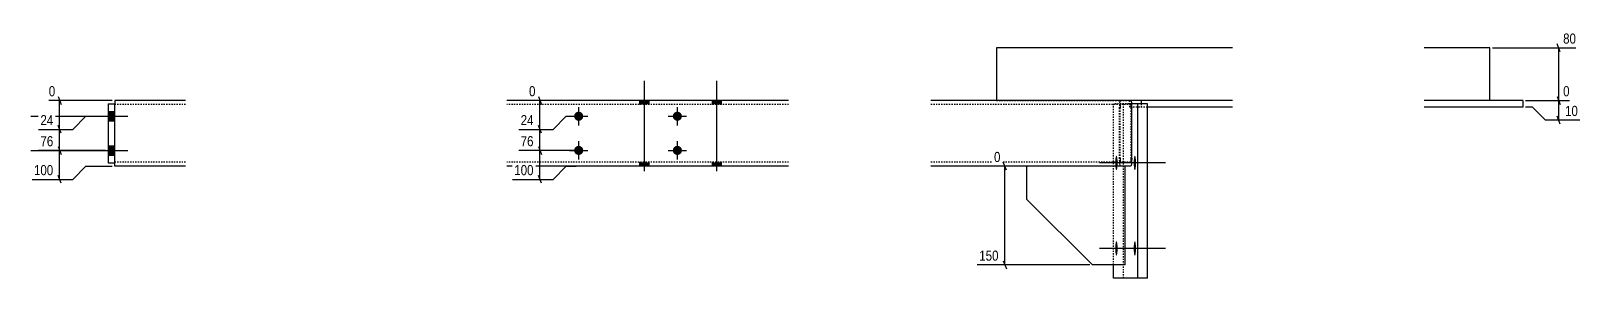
# Model space of a CAD drawing. Header units: millimetres. Extents: x 10 to 30124, y 3 to 600.
# Drawn here: x 27770 to 30124, y 10 to 385 of the extents above; entities that cross this region are included whole.
import ezdxf

# ---------------------------------------------------------------- set-up
doc = ezdxf.new("R2010")
doc.units = ezdxf.units.MM
doc.linetypes.add('DXK_LINE_DOT2', pattern=[3.9198, 1.9599, -1.9599])
doc.layers.add('MÅLSÆTNING', color=7, linetype='Continuous')
doc.layers.add('STÅL', color=7, linetype='Continuous')
doc.styles.add('Arial Narrow', font='ARIALN.TTF', dxfattribs={"height": 0.2})

msp = doc.modelspace()

# ---------------------------------------------------------------- hatches: boundary and pattern name
at = {"layer": 'STÅL', "linetype": 'Continuous'}
for color, points in [(96, [(27887.3, 262.6), (27887.3, 248.6), (27897.3, 248.6), (27897.3, 262.6)]), (96, [(27887.3, 262.6), (27887.3, 248.6), (27897.3, 248.6), (27897.3, 262.6)]), (96, [(28602.3, 262.6, -1), (28602.3, 248.6, -1)]), (96, [(28709.4, 279.6), (28695.4, 279.6), (28695.4, 273.6), (28709.4, 273.6)]), (96, [(28752.3, 262.6, -1), (28752.3, 248.6, -1)]), (96, [(28819.4, 279.6), (28805.4, 279.6), (28805.4, 273.6), (28819.4, 273.6)]), (96, [(27887.3, 210.6), (27887.3, 196.6), (27897.3, 196.6), (27897.3, 210.6)]), (96, [(27887.3, 210.6), (27887.3, 196.6), (27897.3, 196.6), (27897.3, 210.6)]), (96, [(28602.3, 210.6, -1), (28602.3, 196.6, -1)]), (96, [(28752.3, 210.6, -1), (28752.3, 196.6, -1)]), (4, [(29421.4, 184.6), (29421.4, 182.3), (29421.2, 180.1), (29421.1, 178.1), (29420.8, 176.4), (29420.5, 175.1), (29420.1, 174.1), (29419.8, 173.7), (29419.4, 173.7), (29419, 174.1), (29418.6, 175.1), (29418.3, 176.4), (29418.1, 178.1), (29417.9, 180.1), (29417.8, 182.3), (29417.7, 184.6), (29417.8, 186.9), (29417.9, 189.1), (29418.1, 191.1), (29418.3, 192.8), (29418.6, 194.1), (29419, 195.1), (29419.4, 195.5), (29419.8, 195.5), (29420.1, 195.1), (29420.5, 194.1), (29420.8, 192.8), (29421.1, 191.1), (29421.2, 189.1), (29421.4, 186.9)]), (4, [(29449.4, 184.6), (29449.3, 182.3), (29449.2, 180.1), (29449, 178.1), (29448.8, 176.4), (29448.5, 175.1), (29448.1, 174.1), (29447.8, 173.7), (29447.4, 173.7), (29447, 174.1), (29446.7, 175.1), (29446.4, 176.4), (29446.1, 178.1), (29446, 180.1), (29445.8, 182.3), (29445.8, 184.6), (29445.8, 186.9), (29446, 189.1), (29446.1, 191.1), (29446.4, 192.8), (29446.7, 194.1), (29447, 195.1), (29447.4, 195.5), (29447.8, 195.5), (29448.1, 195.1), (29448.5, 194.1), (29448.8, 192.8), (29449, 191.1), (29449.2, 189.1), (29449.3, 186.9)]), (96, [(28709.4, 185.6), (28695.4, 185.6), (28695.4, 179.6), (28709.4, 179.6)]), (96, [(28819.4, 185.6), (28805.4, 185.6), (28805.4, 179.6), (28819.4, 179.6)]), (4, [(29421.4, 54.6), (29421.4, 52.3), (29421.2, 50.1), (29421.1, 48.1), (29420.8, 46.4), (29420.5, 45.1), (29420.1, 44.1), (29419.8, 43.7), (29419.4, 43.7), (29419, 44.1), (29418.6, 45.1), (29418.3, 46.4), (29418.1, 48.1), (29417.9, 50.1), (29417.8, 52.3), (29417.7, 54.6), (29417.8, 56.9), (29417.9, 59.1), (29418.1, 61.1), (29418.3, 62.8), (29418.6, 64.1), (29419, 65.1), (29419.4, 65.5), (29419.8, 65.5), (29420.1, 65.1), (29420.5, 64.1), (29420.8, 62.8), (29421.1, 61.1), (29421.2, 59.1), (29421.4, 56.9)]), (4, [(29449.4, 54.6), (29449.3, 52.3), (29449.2, 50.1), (29449, 48.1), (29448.8, 46.4), (29448.5, 45.1), (29448.1, 44.1), (29447.8, 43.7), (29447.4, 43.7), (29447, 44.1), (29446.7, 45.1), (29446.4, 46.4), (29446.1, 48.1), (29446, 50.1), (29445.8, 52.3), (29445.8, 54.6), (29445.8, 56.9), (29446, 59.1), (29446.1, 61.1), (29446.4, 62.8), (29446.7, 64.1), (29447, 65.1), (29447.4, 65.5), (29447.8, 65.5), (29448.1, 65.1), (29448.5, 64.1), (29448.8, 62.8), (29449, 61.1), (29449.2, 59.1), (29449.3, 56.9)])]:
    msp.add_hatch(color=color, dxfattribs=at).paths.add_polyline_path(points)

# ---------------------------------------------------------------- linework, layer by layer
at = {"layer": 'MÅLSÆTNING', "color": 7, "linetype": 'Continuous'}
for p, q in [((29991.3, 359.6), (30118, 359.6)), ((30094.1, 353.6), (30089.3, 365.6)), ((30091.7, 279.6), (30091.7, 359.6)), ((27811, 285.6), (27815.8, 273.6)), ((28541, 285.6), (28545.8, 273.6)), ((30089.3, 285.6), (30094.1, 273.6)), ((30089.3, 285.6), (30094.1, 273.6)), ((27893.3, 279.6), (27796.9, 279.6)), ((27813.4, 235.6), (27813.4, 279.6)), ((28587.1, 279.6), (28526.8, 279.6)), ((30041.3, 279.6), (30108.3, 279.6)), ((30041.3, 279.6), (30108.3, 279.6)), ((30051.7, 269.6), (30041.3, 269.6)), ((30071.7, 249.6), (30051.7, 269.6)), ((30091.7, 249.6), (30091.7, 279.6)), ((27781.3, 235.6), (27833.4, 235.6)), ((27781.3, 235.6), (27833.4, 235.6)), ((27815.8, 229.6), (27811, 241.6)), ((27815.8, 229.6), (27811, 241.6)), ((27813.4, 203.6), (27813.4, 235.6)), ((27833.4, 235.6), (27853.4, 255.6)), ((27833.4, 235.6), (27853.4, 255.6)), ((27853.4, 255.6), (27883.3, 255.6)), ((27853.4, 255.6), (27883.3, 255.6)), ((28563.4, 235.6), (28583.4, 255.6)), ((28563.4, 235.6), (28583.4, 255.6)), ((28583.4, 255.6), (28598.3, 255.6)), ((28583.4, 255.6), (28598.3, 255.6)), ((30123.9, 249.6), (30071.7, 249.6)), ((30094.1, 243.6), (30089.3, 255.6)), ((27883.3, 203.6), (27781.3, 203.6)), ((27883.3, 203.6), (27781.3, 203.6)), ((27811, 209.6), (27815.8, 197.6)), ((27811, 209.6), (27815.8, 197.6)), ((27813.4, 159.6), (27813.4, 203.6)), ((28598.3, 203.6), (28511.2, 203.6)), ((28541, 209.6), (28545.8, 197.6)), ((28543.4, 159.6), (28543.4, 203.6)), ((27815.8, 153.6), (27811, 165.6)), ((27833.4, 159.6), (27853.4, 179.6)), ((27853.4, 179.6), (27893.3, 179.6)), ((28545.8, 153.6), (28541, 165.6)), ((28563.4, 159.6), (28583.4, 179.6)), ((28583.4, 179.6), (28598.3, 179.6)), ((29279, 179.6), (29233.5, 179.6)), ((29252.4, 173.6), (29247.6, 185.6)), ((29250, 29.6), (29250, 179.6)), ((27771.5, 159.6), (27833.4, 159.6)), ((28501.5, 159.6), (28563.4, 159.6)), ((29379, 29.6), (29208.1, 29.6)), ((29247.6, 35.6), (29252.4, 23.6))]:
    msp.add_line(p, q, dxfattribs=at)
at = {"layer": 'STÅL', "color": 2, "linetype": 'Continuous'}
for p, q in [((29596.1, 359.6), (29237.3, 359.6)), ((29237.3, 359.6), (29237.3, 279.6)), ((29987.3, 359.6), (29887.3, 359.6)), ((29987.3, 279.6), (29987.3, 359.6)), ((27887.3, 274.6), (27897.3, 274.6)), ((27887.3, 274.6), (27887.3, 184.6)), ((27897.3, 279.6), (27897.3, 274.6)), ((28004.8, 279.6), (27897.3, 279.6)), ((27897.3, 184.6), (27897.3, 274.6)), ((28921.4, 279.6), (28493.3, 279.6)), ((29441.3, 279.6), (29137.3, 279.6)), ((29441.3, 279.6), (29441.9, 278.7)), ((29449.3, 279.6), (29441.3, 279.6)), ((29441.9, 278.7), (29442.4, 276.1)), ((29442.4, 276.1), (29442.7, 272.2)), ((29466.7, 274.6), (29442.5, 274.6)), ((29442.7, 272.2), (29442.8, 267.6)), ((29442.8, 191.6), (29442.8, 267.6)), ((29596.1, 279.6), (29449.3, 279.6)), ((29451.9, 9.6), (29451.9, 274.6)), ((29457.3, 279.6), (29457.3, 274.6)), ((29466.7, 9.6), (29466.7, 274.6)), ((29596.1, 269.6), (29466.7, 269.6)), ((30037.3, 279.6), (29887.3, 279.6)), ((30037.3, 269.6), (29887.3, 269.6)), ((30037.3, 279.6), (30037.3, 269.6)), ((29442.8, 191.6), (29442.7, 187)), ((27887.3, 184.6), (27897.3, 184.6)), ((27897.3, 180.5), (27897.3, 184.6)), ((27897.3, 179.6), (27897.3, 180.5)), ((28004.8, 179.6), (27897.3, 179.6)), ((28921.4, 179.6), (28493.3, 179.6)), ((29441.3, 179.6), (29137.3, 179.6)), ((29283, 179.6), (29283, 129.6)), ((29433, 29.6), (29433, 179.6)), ((29441.9, 180.5), (29441.3, 179.6)), ((29442.4, 183.1), (29441.9, 180.5)), ((29442.7, 187), (29442.4, 183.1)), ((29283, 129.6), (29383, 29.6)), ((29433, 29.6), (29383, 29.6)), ((29415.3, 9.6), (29415.3, 29.6)), ((29466.7, 9.6), (29415.3, 9.6))]:
    msp.add_line(p, q, dxfattribs=at)
at = {"layer": 'STÅL', "color": 96, "linetype": 'Continuous'}
for p, q in [((28702.4, 172.1), (28702.4, 309.6)), ((28812.4, 172.1), (28812.4, 309.6)), ((27887.3, 262.6), (27897.3, 262.6)), ((27887.3, 262.6), (27897.3, 262.6)), ((28602.3, 241.6), (28602.3, 269.6)), ((28695.4, 273.6), (28695.4, 279.6)), ((28709.4, 273.6), (28709.4, 279.6)), ((28752.3, 241.6), (28752.3, 269.6)), ((28805.4, 273.6), (28805.4, 279.6)), ((28819.4, 273.6), (28819.4, 279.6)), ((27769.8, 255.6), (27917.3, 255.6)), ((27769.8, 255.6), (27917.3, 255.6)), ((27887.3, 248.6), (27897.3, 248.6)), ((27887.3, 248.6), (27897.3, 248.6)), ((28588.3, 255.6), (28616.3, 255.6)), ((28738.3, 255.6), (28766.3, 255.6)), ((28602.3, 189.6), (28602.3, 217.6)), ((28752.3, 189.6), (28752.3, 217.6)), ((27769.8, 203.6), (27917.3, 203.6)), ((27769.8, 203.6), (27917.3, 203.6)), ((27887.3, 210.6), (27897.3, 210.6)), ((27887.3, 210.6), (27897.3, 210.6)), ((27887.3, 196.6), (27897.3, 196.6)), ((27887.3, 196.6), (27897.3, 196.6)), ((28588.3, 203.6), (28616.3, 203.6)), ((28738.3, 203.6), (28766.3, 203.6)), ((28695.4, 179.6), (28695.4, 185.6)), ((28709.4, 179.6), (28709.4, 185.6)), ((28805.4, 179.6), (28805.4, 185.6)), ((28819.4, 179.6), (28819.4, 185.6))]:
    msp.add_line(p, q, dxfattribs=at)
at = {"layer": 'STÅL', "color": 7, "linetype": 'DXK_LINE_DOT2'}
for p, q in [((27897.3, 279.6), (27897.3, 278.7)), ((27897.3, 278.7), (27897.3, 276.1)), ((27897.3, 191.6), (27897.3, 274.6)), ((28004.8, 273.6), (27897.3, 273.6)), ((28921.4, 273.6), (28493.3, 273.6)), ((29441.3, 273.6), (29137.3, 273.6)), ((29237.3, 279.6), (29440.1, 279.6)), ((29442.5, 274.6), (29415.3, 274.6)), ((29415.3, 29.6), (29415.3, 274.6)), ((29424.4, 267.6), (29424.5, 272.2)), ((29424.4, 191.6), (29424.4, 267.6)), ((29424.5, 272.2), (29424.8, 276.1)), ((29424.8, 276.1), (29425.3, 278.7)), ((29425.2, 269.9), (29425.1, 267.6)), ((29425.1, 191.6), (29425.1, 267.6)), ((29425.3, 271.8), (29425.2, 269.9)), ((29425.3, 278.7), (29425.8, 279.6)), ((29425.3, 271.8), (29425.4, 272.2)), ((29425.4, 272.2), (29425.6, 273.1)), ((29425.6, 273.1), (29425.8, 273.6)), ((29430.2, 9.6), (29430.2, 274.6)), ((29440.1, 269.6), (29440.1, 279.6)), ((29449.3, 279.6), (29440.1, 279.6)), ((29466.7, 269.6), (29440.1, 269.6)), ((29441.6, 273.1), (29441.3, 273.6)), ((29441.8, 271.8), (29441.6, 273.1)), ((29442, 269.9), (29441.8, 271.8)), ((29442, 267.6), (29442, 269.9)), ((29442, 191.6), (29442, 267.6)), ((29596.1, 279.6), (29449.3, 279.6)), ((29457.3, 274.6), (29457.3, 269.6)), ((29987.3, 279.6), (29887.3, 279.6)), ((27897.3, 183.1), (27897.3, 191.6)), ((29424.5, 187), (29424.4, 191.6)), ((29425.1, 191.6), (29425.2, 189.3)), ((29425.2, 189.3), (29425.3, 187.4)), ((29441.8, 187.4), (29442, 189.3)), ((29442, 189.3), (29442, 191.6)), ((28004.8, 185.6), (27897.3, 185.6)), ((28921.4, 185.6), (28493.3, 185.6)), ((29441.3, 185.6), (29137.3, 185.6)), ((29433, 179.6), (29283, 179.6)), ((29424.8, 183.1), (29424.5, 187)), ((29425.3, 180.5), (29424.8, 183.1)), ((29425.3, 187.4), (29425.6, 186.1)), ((29425.8, 179.6), (29425.3, 180.5)), ((29425.6, 186.1), (29425.8, 185.6)), ((29441.3, 185.6), (29441.6, 186.1)), ((29441.6, 186.1), (29441.8, 187.4))]:
    msp.add_line(p, q, dxfattribs=at)
at = {"layer": 'STÅL', "color": 4, "linetype": 'Continuous'}
for p, q in [((29466.2, 184.6), (29393.8, 184.6)), ((29494.2, 184.6), (29421.8, 184.6)), ((29466.2, 54.6), (29393.8, 54.6)), ((29494.2, 54.6), (29421.8, 54.6))]:
    msp.add_line(p, q, dxfattribs=at)

# ---------------------------------------------------------------- next in the draw order: wipeouts: each hides what was drawn before it
at = {"color": 0, "linetype": 'Continuous'}
for points in [[(30121.2, 362.8), (30121.2, 385.2), (30095.3, 385.2), (30095.3, 362.8)], [(27809.8, 282.8), (27809.8, 305.2), (27793.7, 305.2), (27793.7, 282.8)], [(30111.5, 282.8), (30111.5, 305.2), (30095.3, 305.2), (30095.3, 282.8)], [(27806.9, 238.8), (27806.9, 261.2), (27781, 261.2), (27781, 238.8)], [(28536.8, 206.8), (28536.8, 229.2), (28510.9, 229.2), (28510.9, 206.8)], [(29246.4, 182.8), (29246.4, 205.2), (29230.3, 205.2), (29230.3, 182.8)], [(27806.9, 162.8), (27806.9, 185.2), (27771.2, 185.2), (27771.2, 162.8)], [(28536.8, 162.8), (28536.8, 185.2), (28501.2, 185.2), (28501.2, 162.8)], [(29243.5, 32.8), (29243.5, 55.2), (29207.9, 55.2), (29207.9, 32.8)]]:
    msp.add_wipeout(points, dxfattribs=at).dxf.layer = 'MÅLSÆTNING'

# ---------------------------------------------------------------- next in the draw order: linework, layer by layer
at = {"layer": 'MÅLSÆTNING', "color": 7, "linetype": 'Continuous'}
for p, q in [((28543.4, 235.6), (28543.4, 279.6)), ((28511.2, 235.6), (28563.4, 235.6)), ((28511.2, 235.6), (28563.4, 235.6)), ((28545.8, 229.6), (28541, 241.6)), ((28545.8, 229.6), (28541, 241.6)), ((28543.4, 203.6), (28543.4, 235.6)), ((28598.3, 203.6), (28511.2, 203.6)), ((28541, 209.6), (28545.8, 197.6))]:
    msp.add_line(p, q, dxfattribs=at)

# ---------------------------------------------------------------- next in the draw order: texts
at = {"layer": 'MÅLSÆTNING', "color": 3, "linetype": 'Continuous', "style": 'Arial Narrow'}
for s, height, p in [('80', 15.27, (30098.5, 366)), ('0', 15.3, (27796.9, 286)), ('24', 15.27, (27784.2, 242)), ('76', 15.27, (28514.1, 210)), ('0', 15.3, (29233.5, 186)), ('100', 15.27, (27774.4, 166)), ('100', 15.27, (28504.4, 166)), ('150', 15.27, (29211.1, 36))]:
    msp.add_text(s, height=height, dxfattribs=at).set_placement(p)

# ---------------------------------------------------------------- next in the draw order: wipeouts: each hides what was drawn before it
at = {"color": 0, "linetype": 'Continuous'}
for points in [[(30124.1, 252.8), (30124.1, 275.2), (30098.2, 275.2), (30098.2, 252.8)], [(27806.9, 206.8), (27806.9, 229.2), (27781, 229.2), (27781, 206.8)]]:
    msp.add_wipeout(points, dxfattribs=at).dxf.layer = 'MÅLSÆTNING'

# ---------------------------------------------------------------- next in the draw order: texts
at = {"layer": 'MÅLSÆTNING', "color": 3, "linetype": 'Continuous', "style": 'Arial Narrow'}
for s, height, p in [('0', 15.3, (30098.5, 286)), ('10', 15.27, (30101.4, 256)), ('76', 15.27, (27784.2, 210))]:
    msp.add_text(s, height=height, dxfattribs=at).set_placement(p)

# ---------------------------------------------------------------- next in the draw order: wipeouts: each hides what was drawn before it
at = {"color": 0, "linetype": 'Continuous'}
for points in [[(28539.8, 282.8), (28539.8, 305.2), (28523.6, 305.2), (28523.6, 282.8)], [(28536.8, 238.8), (28536.8, 261.2), (28510.9, 261.2), (28510.9, 238.8)]]:
    msp.add_wipeout(points, dxfattribs=at).dxf.layer = 'MÅLSÆTNING'

# ---------------------------------------------------------------- next in the draw order: texts
at = {"layer": 'MÅLSÆTNING', "color": 3, "linetype": 'Continuous', "style": 'Arial Narrow'}
for s, height, p in [('0', 15.3, (28526.8, 286)), ('24', 15.27, (28514.1, 242))]:
    msp.add_text(s, height=height, dxfattribs=at).set_placement(p)

doc.saveas('drawing.dxf')
